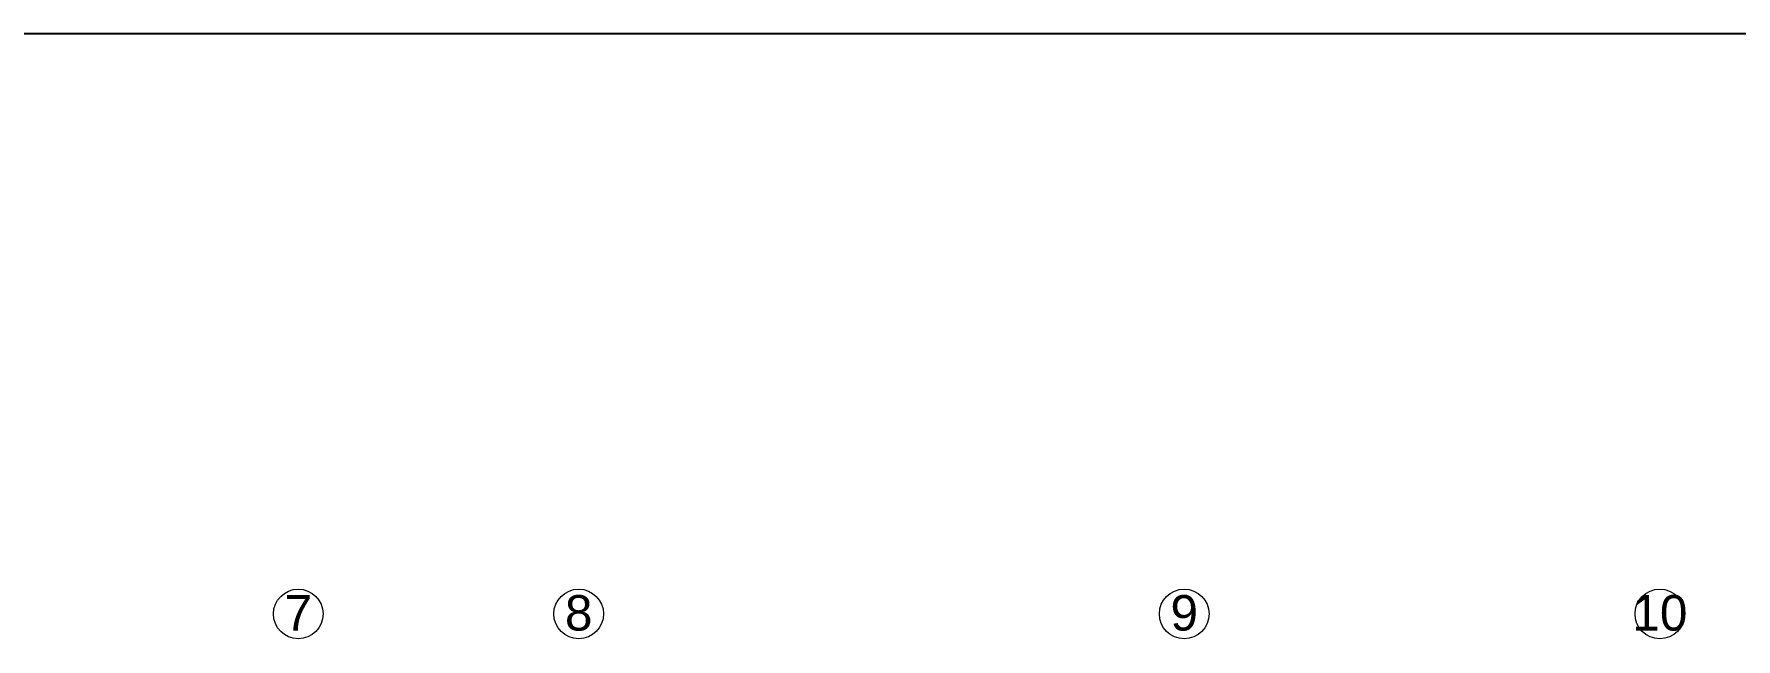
# Model space of a CAD drawing. Header units: centimetres. Extents: x 14449 to 53524, y -19051 to -10746.
# Drawn here: x 30482 to 31681, y -11172 to -10746 of the extents above; entities that cross this region are included whole.
import ezdxf

# ---------------------------------------------------------------- set-up
doc = ezdxf.new("R2010")
doc.units = ezdxf.units.CM
doc.layers.add('P-AKS', color=255, linetype='Continuous', lineweight=5)
doc.layers.add('rtm-sıva', color=252, linetype='Continuous', lineweight=15)
doc.styles.add('arial_1_18', font='arial.ttf', dxfattribs={"height": 0.2})

# ---------------------------------------------------------------- blocks, each defined once
blk = doc.blocks.new('YTUJ7U')
at = {"layer": 'P-AKS', "linetype": 'Continuous'}
for centre in [(27383.1, -8537), (27580.6, -8537), (28007.1, -8537), (28342.1, -8537)]:
    blk.add_circle(centre, 17.5, dxfattribs=at)
at = {"layer": 'P-AKS', "linetype": 'Continuous', "style": 'arial_1_18'}
for s, p in [('7', (27373.4, -8548.7)), ('8', (27570.9, -8548.7)), ('9', (27997.4, -8548.7)), ('10', (28322.7, -8548.7))]:
    blk.add_text(s, height=25, dxfattribs=at).set_placement(p)

msp = doc.modelspace()

# ---------------------------------------------------------------- linework, layer by layer
at = {"color": 2, "lineweight": 25}
msp.add_lwpolyline([(53524.4, -10746.2), (16573.4, -10746.2)], dxfattribs=at)

# ---------------------------------------------------------------- block references
at = {"layer": 'rtm-sıva'}
msp.add_blockref('YTUJ7U', (3285.2, -2617.5), dxfattribs=at)

doc.saveas('drawing.dxf')
